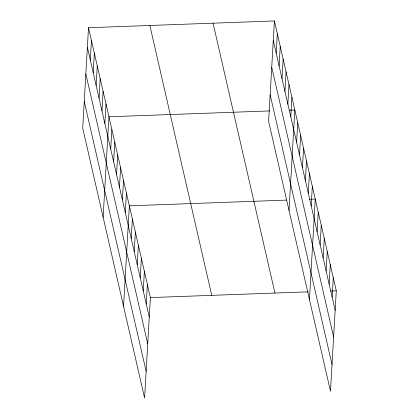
<?xml version="1.0" encoding="UTF-8"?>
<svg xmlns="http://www.w3.org/2000/svg" width="419" height="419" viewBox="0 0 419 419"><rect width="100%" height="100%" fill="white"/><g stroke="black" fill="none" stroke-linecap="round" stroke-linejoin="round"><path stroke-width="0.63" d="M88.509 27.712L82.716 128.177L144.597 398.05L150.39 297.584L88.509 27.712L274.403 20.95L336.284 290.823L330.491 391.288L268.61 121.416L274.403 20.95M90.3 59.975L91.426 40.439M93.217 72.697L94.343 53.161M96.134 85.418L97.26 65.883M99.052 98.14L100.178 78.604M101.969 110.867L103.095 91.326M104.886 123.589L106.012 104.048M103.137 217.236L108.93 116.77L269.904 110.915M110.721 149.033L111.847 129.492M113.638 161.755L114.764 142.214M116.555 174.477L117.681 154.941M119.473 187.199L120.599 167.663M122.39 199.921L123.516 180.385M125.307 212.643L126.433 193.107M123.558 306.294L129.351 205.829L286.491 200.109M131.231 238.474L132.357 218.938M134.237 251.583L135.363 232.042M137.238 264.693L138.37 245.152M140.245 277.797L141.371 258.261M143.251 290.906L144.377 271.371M146.257 304.016L147.383 284.475M276.194 53.213L277.32 33.672M279.112 65.935L280.238 46.394M282.029 78.657L283.155 59.116M284.946 91.379L286.072 71.838M287.863 104.101L288.99 84.565M290.781 116.822L291.907 97.287M289.031 210.474L294.824 110.008L289.073 110.218M296.615 142.266L297.741 122.73M299.533 154.993L300.659 135.452M302.45 167.715L303.576 148.174M305.367 180.437L306.493 160.896M308.284 193.159L309.411 173.618M311.202 205.881L312.328 186.34M309.452 299.533L315.245 199.067L309.494 199.271M317.125 231.712L318.251 212.171M320.132 244.822L321.258 225.281M323.133 257.926L324.264 238.39M326.139 271.035L327.265 251.494M329.145 284.145L330.272 264.604M332.152 297.249L333.278 277.713M150.39 297.584L308.169 291.844M330.533 291.032L336.284 290.823M273.277 40.491L335.158 310.359M271.737 67.197L333.618 337.065M270.15 94.71L332.031 364.582M213.056 23.181L274.937 293.054M149.855 25.48L211.736 295.353M87.382 47.253L149.264 317.125M85.843 73.959L147.724 343.831M84.256 101.471L146.137 371.344"/></g></svg>
